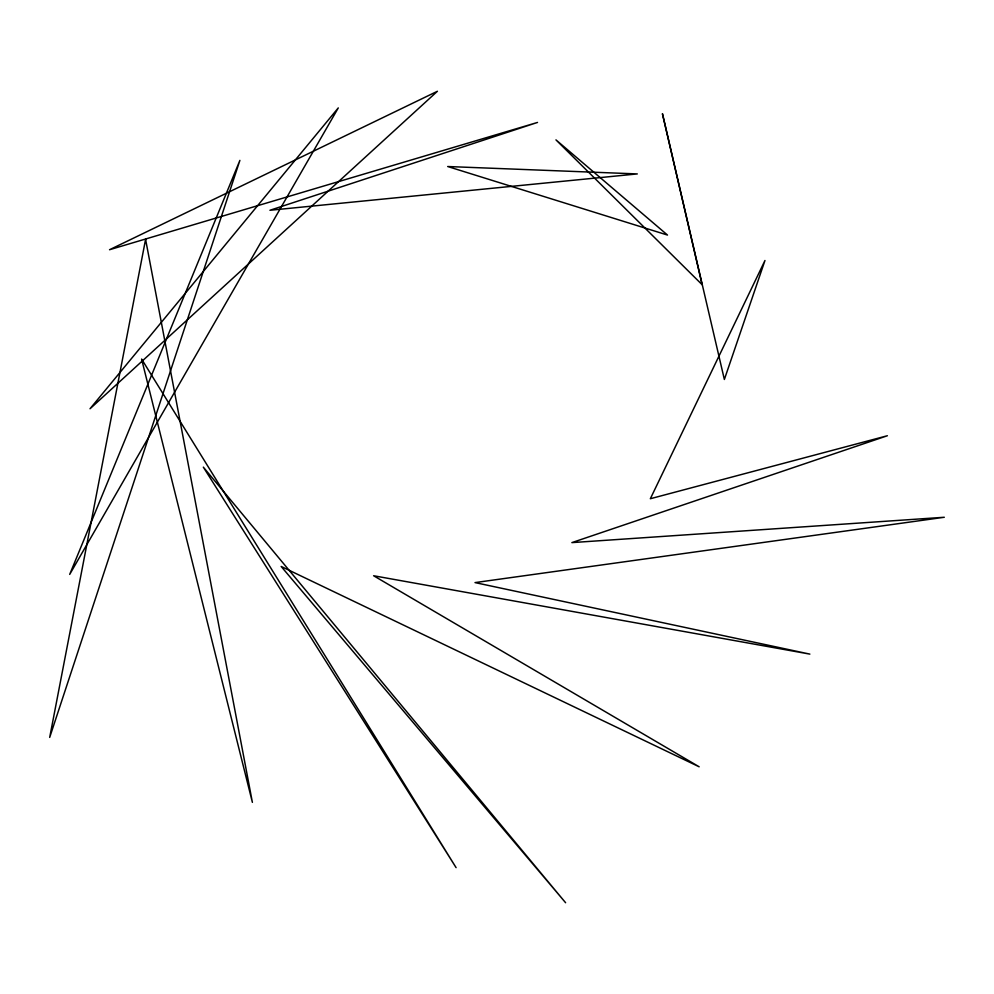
<?xml version="1.0" encoding="UTF-8"?>
<svg xmlns="http://www.w3.org/2000/svg" width="994" height="994" viewBox="0 0 994 994"><rect width="100%" height="100%" fill="white"/><g stroke="black" fill="none" stroke-linecap="round" stroke-linejoin="round"><path stroke-width="1.49" d="M145.584 239.355L49.7 737.399L239.889 160.382L69.704 574.395L338.283 107.911L90.019 408.758L437.422 91.262L109.539 249.73L537.518 122.436L269.933 210.268L637.303 173.925L447.685 166.52L667.496 235.056L555.957 139.881L702.112 284.682L662.426 113.689L724.365 379.459L764.97 260.503L650.349 498.727L887.369 435.745L571.873 542.612L944.3 517.265L475.02 582.596L809.874 654.114L373.62 575.75L699.167 766.796L281.153 566.456L565.611 902.738L203.335 467.143L456.097 867.65L141.595 359.058L252.389 802.357L145.584 239.355"/></g></svg>
